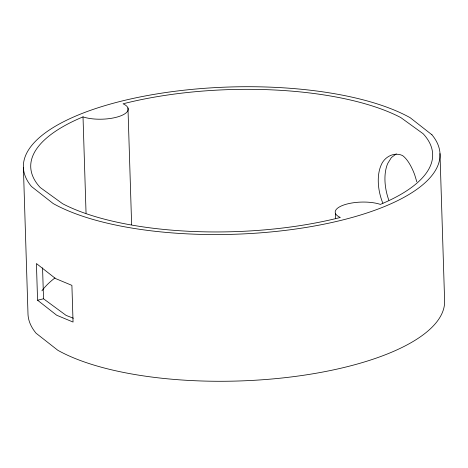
<?xml version="1.0" encoding="UTF-8"?>
<svg xmlns="http://www.w3.org/2000/svg" width="468" height="468" viewBox="0 0 468 468"><rect width="100%" height="100%" fill="white"/><g stroke="black" fill="none" stroke-linecap="round" stroke-linejoin="round"><path stroke-width="0.7" d="M396.285 153.873L391.365 157.576L387.691 163.543A38.949 22.382 72.8 0 0 388.838 200.222M37.569 300.222L56.698 315.239L73.055 322.054L71.902 285.369L55.546 278.554L36.416 263.542L37.569 300.222L43.53 298.789L66.105 315.403L73.353 318.234M382.906 203.106L382.292 201.796A38.815 23.131 71.9 0 1 381.139 165.116C384.45 156.844 394.05 151.673 402.498 155.522A39.54 15.38 79 0 1 414.712 174.862L416.812 181.765M439.99 153.58L444.6 300.304A208.418 73.669 -1.8 0 1 293.857 376.611A208.418 73.669 -1.8 0 1 57.804 350.269L36.083 333.228A208.418 73.669 -1.8 0 1 28.01 314.42L23.4 167.696M335.427 213.332L335.591 218.445M127.963 107.944L131.631 224.722M83.017 116.883A201.064 71.072 -1.8 0 0 40.248 187.533L62.595 203.715A201.064 71.072 -1.8 0 0 340.306 217.474A26.307 9.296 -1.8 0 1 344.512 204.75A26.307 9.296 -1.8 0 1 380.373 204.393A201.064 71.072 -1.8 0 0 423.142 133.743L400.795 117.562A201.064 71.072 -1.8 0 0 123.084 103.802A26.307 9.296 -1.8 0 1 118.878 116.526A26.307 9.296 -1.8 0 1 83.017 116.883L86.048 213.227M42.559 267.86L43.53 298.789M41.921 290.821A201.064 71.072 -1.8 0 1 54.926 277.969M431.917 134.772L410.196 117.731A208.418 73.669 -1.8 0 0 148.502 95.355A208.418 73.669 -1.8 0 0 31.473 186.504L53.188 203.545A208.418 73.669 -1.8 0 0 314.888 225.921A208.418 73.669 -1.8 0 0 431.917 134.772"/></g></svg>
